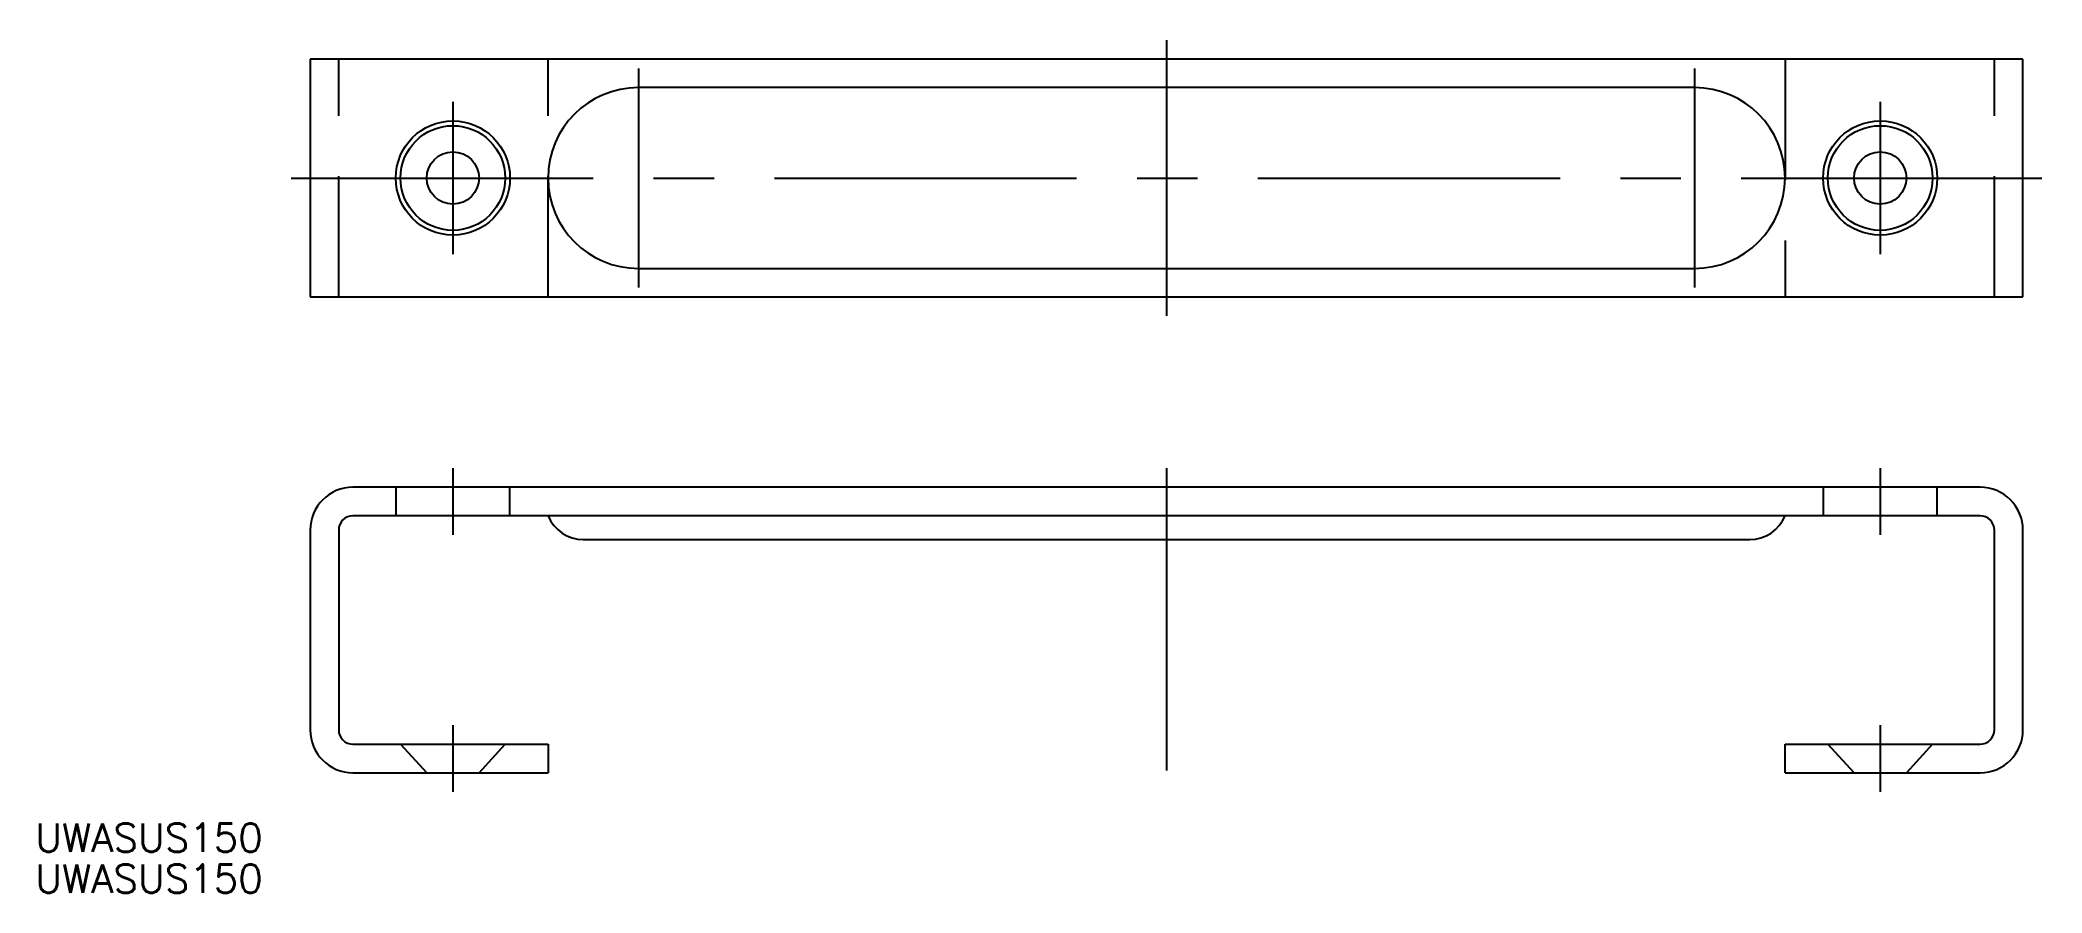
# Model space of a CAD drawing. Extents: x -118 to 92, y -75 to 14.
import ezdxf

# ---------------------------------------------------------------- set-up
doc = ezdxf.new("R2010")
doc.units = 0
doc.linetypes.add('CENTER', pattern=[50.8, 31.75, -6.35, 6.35, -6.35])
doc.linetypes.add('DASHED', pattern=[19.05, 12.7, -6.35])
doc.layers.get('0').update_dxf_attribs({"linetype": 'CONTINUOUS'})
doc.layers.add('CENTER', color=1, linetype='CENTER')
doc.styles.get("Standard").update_dxf_attribs({"font": 'txt.shx', "height": 3, "bigfont": 'bigfont.shx'})

msp = doc.modelspace()

# ---------------------------------------------------------------- linework, layer by layer
at = {"color": 7, "linetype": 'CONTINUOUS'}
for p, q in [((90, 12.5), (-90, 12.5)), ((-90, 12.5), (-90, -12.5)), ((90, -12.5), (90, 12.5)), ((55.5, 9.5), (-55.5, 9.5)), ((-55.5, -9.5), (55.5, -9.5)), ((-90, -12.5), (90, -12.5)), ((85.5, -32.5), (-85.5, -32.5)), ((85.5, -35.5), (-85.5, -35.5)), ((-90, -37), (-90, -58)), ((-87, -37), (-87, -58)), ((87, -58), (87, -37)), ((90, -58), (89.99, -36.77)), ((-61.29, -38), (61.29, -38)), ((-85.5, -59.5), (-65, -59.5)), ((-65, -59.5), (-65, -62.5)), ((65, -59.5), (85.5, -59.5)), ((65, -62.5), (65, -59.5)), ((-85.5, -62.5), (-65, -62.5)), ((65, -62.5), (85.5, -62.5))]:
    msp.add_line(p, q, dxfattribs=at)
at = {"color": 3, "linetype": 'DASHED'}
for p, q in [((-87, -12.5), (-87, 12.5)), ((-65, -12.5), (-65, 12.5)), ((65, 12.5), (65, -12.5)), ((87, -12.5), (87, 12.5)), ((-81, -32.5), (-81, -35.5)), ((-69, -35.5), (-69, -32.5)), ((69, -32.5), (69, -35.5)), ((81, -35.5), (81, -32.5)), ((-80.5, -59.5), (-77.75, -62.5)), ((-72.25, -62.5), (-69.5, -59.5)), ((72.25, -62.5), (69.5, -59.5)), ((80.5, -59.5), (77.75, -62.5))]:
    msp.add_line(p, q, dxfattribs=at)
at = {"color": 7, "linetype": 'CONTINUOUS'}
for centre, radius in [((-75, 0), 6), ((-75, 0), 5.5), ((75, 0), 6), ((75, 0), 5.5), ((-75, 0), 2.75), ((75, 0), 2.75)]:
    msp.add_circle(centre, radius, dxfattribs=at)
for centre, radius, start, end in [((-55.5, 0), 9.5, 90, 270), ((55.5, 0), 9.5, 270, 90), ((-85.5, -37), 4.5, 90, 180), ((85.5, -37), 4.5, 0, 90), ((-85.5, -37), 1.5, 90, 180), ((-61.29, -34), 4, 202.0243, 270), ((61.29, -34), 4, 270, 337.9757), ((85.5, -37), 1.5, 0, 90), ((-85.5, -58), 4.5, 180, 270), ((-85.5, -58), 1.5, 180, 270), ((85.5, -58), 1.5, 270, 0), ((85.5, -58), 4.5, 270, 0)]:
    msp.add_arc(centre, radius, start, end, dxfattribs=at)
at = {"layer": 'CENTER', "color": 1, "linetype": 'CENTER'}
for p, q in [((0, 14.5), (0, -14.5)), ((-55.5, 11.5), (-55.5, -11.5)), ((55.5, 11.5), (55.5, -11.5)), ((-75, 8), (-75, -8)), ((75, 8), (75, -8)), ((-92, 0), (92, 0)), ((-75, -30.5), (-75, -37.5)), ((0, -30.5), (0, -64.5)), ((75, -30.5), (75, -37.5)), ((-75, -57.5), (-75, -64.5)), ((75, -57.5), (75, -64.5))]:
    msp.add_line(p, q, dxfattribs=at)

# ---------------------------------------------------------------- texts
at = {"color": 7, "linetype": 'CONTINUOUS'}
for p in [(-118.9, -70.83), (-118.9, -75.14)]:
    msp.add_text('UWASUS150', height=3, dxfattribs=at).set_placement(p)

doc.saveas('drawing.dxf')
